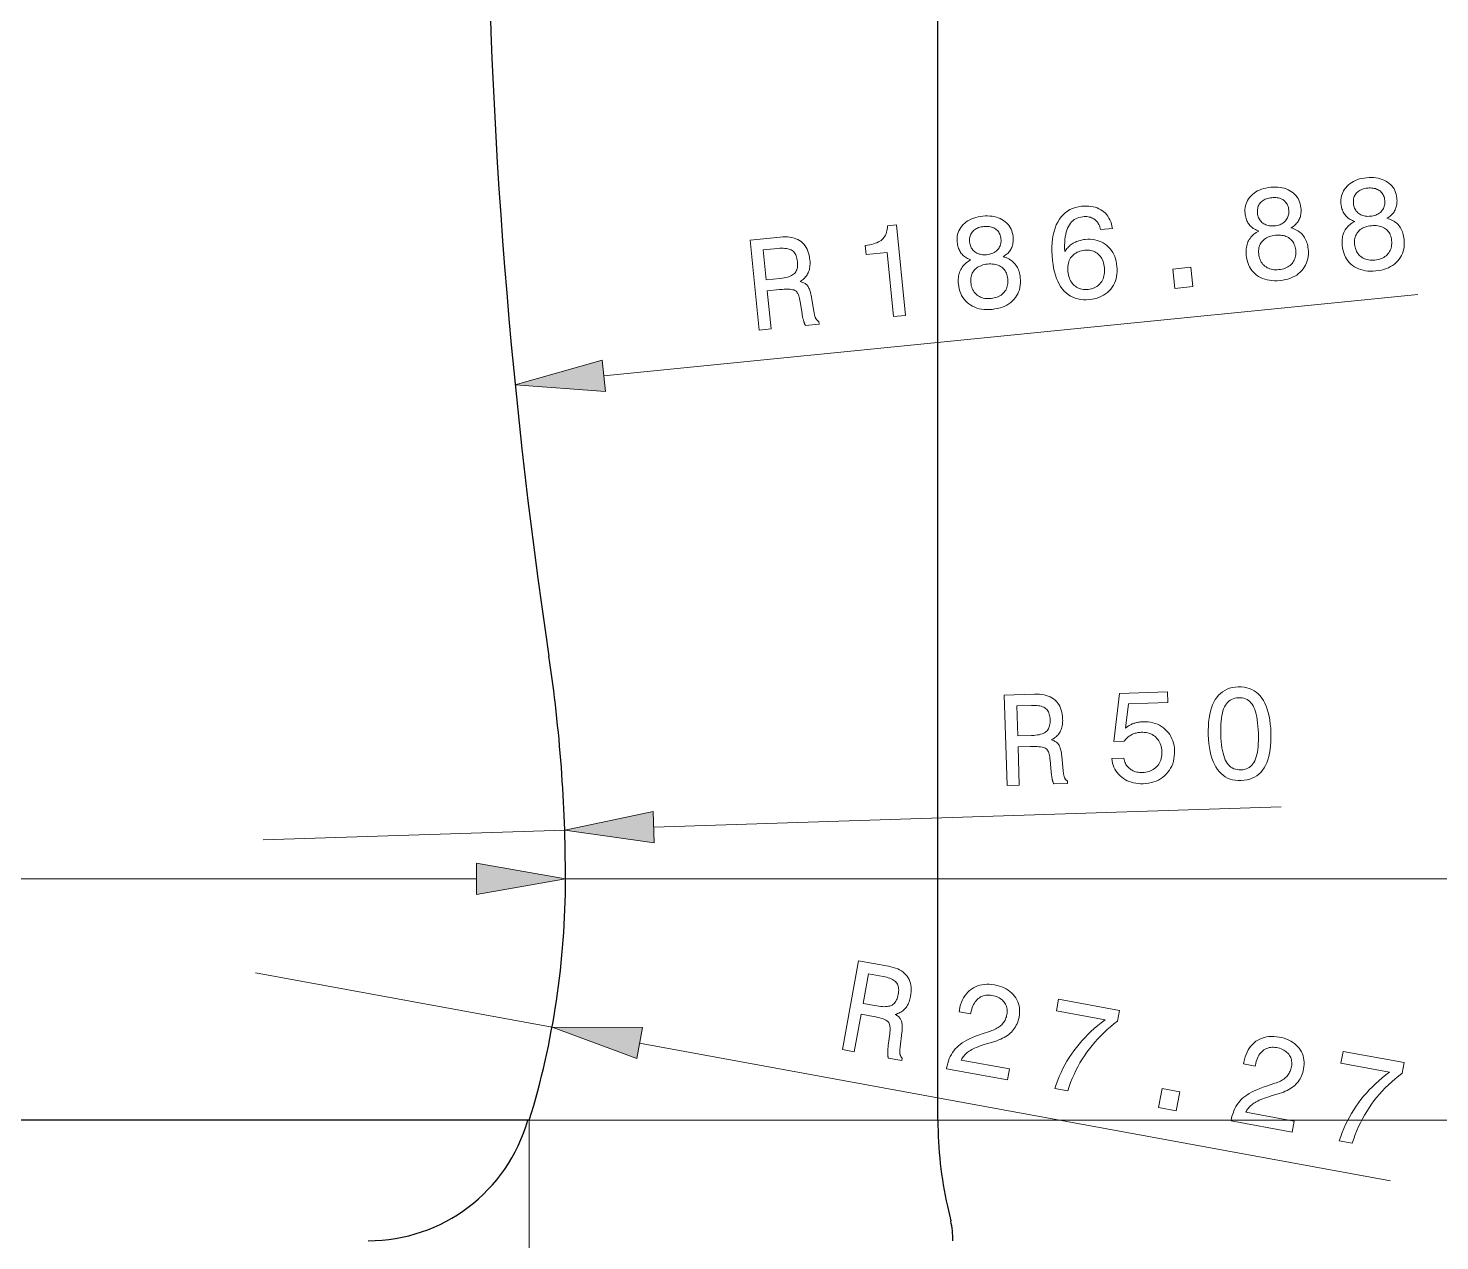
# Model space of a CAD drawing. Extents: x 0 to 297, y 0 to 547.
# Drawn here: x 149.78 to 196.59, y 145.66 to 185.86 of the extents above; entities that cross this region are included whole.
import ezdxf

# ---------------------------------------------------------------- set-up
doc = ezdxf.new("R2010")
doc.units = 0

msp = doc.modelspace()

# ---------------------------------------------------------------- linework, layer by layer
at = {"color": 7, "lineweight": 30}
for p, q in [((179.95, 149.658), (179.95, 242.858)), ((166.4, 149.658), (124.8, 149.658)), ((166.35, 149.658), (124.85, 149.658))]:
    msp.add_line(p, q, dxfattribs=at)
at = {"color": 7, "lineweight": 13}
for p, q in [((168.87, 174.334), (195.871, 177.038)), ((170.527, 159.373), (191.339, 160.047)), ((126.555, 157.658), (164.646, 157.658)), ((167.6, 157.658), (203.598, 157.658)), ((167.6, 157.658), (203.661, 157.658)), ((170.06, 152.212), (194.957, 147.65)), ((166.35, 149.658), (212.952, 149.658)), ((166.35, 149.658), (212.828, 149.658)), ((166.35, 149.658), (203.598, 149.658)), ((166.4, 149.658), (166.4, 117.295))]:
    msp.add_line(p, q, dxfattribs=at)
at = {"color": 7, "lineweight": 13, "ltscale": 0.25}
for p, q in [((157.579, 158.953), (167.574, 159.277)), ((157.318, 154.546), (167.154, 152.744))]:
    msp.add_line(p, q, dxfattribs=at)
at = {"color": 7, "lineweight": 30, "ltscale": 0.0125}
msp.add_line((180.267, 146.804), (180.377, 146.317), dxfattribs=at)
at = {"color": 7, "lineweight": 13}
for points in [[(193.777, 179.456), (193.736, 179.471), (193.698, 179.487), (193.661, 179.505), (193.626, 179.524), (193.593, 179.545), (193.562, 179.568), (193.533, 179.591), (193.506, 179.617), (193.48, 179.644), (193.456, 179.672), (193.434, 179.702), (193.414, 179.733), (193.396, 179.766), (193.38, 179.801), (193.365, 179.837), (193.352, 179.876), (193.341, 179.915), (193.332, 179.956), (193.325, 179.999), (193.319, 180.044), (193.315, 180.111), (193.317, 180.176), (193.323, 180.24), (193.335, 180.301), (193.353, 180.36), (193.375, 180.417), (193.404, 180.472), (193.437, 180.525), (193.476, 180.576), (193.521, 180.625), (193.57, 180.671), (193.622, 180.713), (193.678, 180.751), (193.738, 180.785), (193.801, 180.816), (193.867, 180.842), (193.938, 180.864), (194.011, 180.882), (194.089, 180.896), (194.17, 180.906), (194.251, 180.912), (194.33, 180.914), (194.406, 180.911), (194.48, 180.903), (194.55, 180.891), (194.618, 180.874), (194.683, 180.852), (194.745, 180.826), (194.805, 180.795), (194.861, 180.76), (194.914, 180.72), (194.962, 180.678), (195.005, 180.633), (195.044, 180.584), (195.077, 180.533), (195.106, 180.478), (195.129, 180.421), (195.148, 180.36), (195.162, 180.296), (195.172, 180.229), (195.175, 180.184), (195.177, 180.14), (195.176, 180.098), (195.173, 180.057), (195.169, 180.017), (195.162, 179.978), (195.153, 179.94), (195.142, 179.904), (195.129, 179.869), (195.114, 179.836), (195.096, 179.803), (195.077, 179.772), (195.055, 179.742), (195.031, 179.713), (195.005, 179.685), (194.977, 179.658), (194.947, 179.633), (194.914, 179.608), (194.879, 179.585), (194.842, 179.563), (194.892, 179.548), (194.94, 179.531), (194.985, 179.512), (195.028, 179.491), (195.069, 179.467), (195.108, 179.442), (195.145, 179.414), (195.179, 179.384), (195.211, 179.351), (195.241, 179.317), (195.269, 179.28), (195.294, 179.241), (195.317, 179.201), (195.337, 179.158), (195.356, 179.114), (195.372, 179.067), (195.385, 179.019), (195.397, 178.968), (195.406, 178.916), (195.413, 178.861), (195.418, 178.777), (195.418, 178.695), (195.412, 178.616), (195.4, 178.541), (195.382, 178.468), (195.358, 178.398), (195.328, 178.331), (195.292, 178.267), (195.251, 178.206), (195.203, 178.148), (195.151, 178.093), (195.094, 178.043), (195.032, 177.999), (194.966, 177.958), (194.896, 177.923), (194.821, 177.892), (194.742, 177.866), (194.659, 177.845), (194.571, 177.828), (194.479, 177.816), (194.386, 177.81), (194.297, 177.809), (194.211, 177.813), (194.128, 177.823), (194.049, 177.838), (193.974, 177.859), (193.901, 177.885), (193.832, 177.917), (193.767, 177.955), (193.704, 177.997), (193.647, 178.045), (193.594, 178.097), (193.546, 178.153), (193.504, 178.212), (193.467, 178.276), (193.435, 178.344), (193.408, 178.416), (193.386, 178.492), (193.37, 178.572), (193.359, 178.656), (193.355, 178.71), (193.353, 178.763), (193.354, 178.815), (193.358, 178.865), (193.364, 178.914), (193.374, 178.961), (193.385, 179.007), (193.4, 179.052), (193.417, 179.095), (193.437, 179.136), (193.459, 179.176), (193.484, 179.214), (193.512, 179.25), (193.542, 179.285), (193.575, 179.318), (193.61, 179.349), (193.648, 179.378), (193.688, 179.406), (193.731, 179.432)], [(190.594, 179.137), (190.554, 179.152), (190.516, 179.169), (190.479, 179.186), (190.444, 179.206), (190.411, 179.227), (190.38, 179.249), (190.351, 179.273), (190.323, 179.298), (190.298, 179.325), (190.274, 179.353), (190.252, 179.383), (190.232, 179.415), (190.214, 179.448), (190.197, 179.482), (190.183, 179.519), (190.17, 179.557), (190.159, 179.597), (190.15, 179.638), (190.143, 179.681), (190.137, 179.725), (190.133, 179.792), (190.134, 179.858), (190.141, 179.921), (190.153, 179.982), (190.17, 180.042), (190.193, 180.099), (190.221, 180.154), (190.255, 180.207), (190.294, 180.258), (190.339, 180.307), (190.387, 180.353), (190.44, 180.395), (190.496, 180.433), (190.555, 180.467), (190.618, 180.497), (190.685, 180.523), (190.755, 180.545), (190.829, 180.563), (190.906, 180.578), (190.987, 180.588), (191.069, 180.594), (191.148, 180.595), (191.224, 180.592), (191.297, 180.584), (191.368, 180.572), (191.436, 180.555), (191.501, 180.533), (191.563, 180.507), (191.622, 180.476), (191.679, 180.441), (191.732, 180.402), (191.78, 180.359), (191.823, 180.314), (191.861, 180.266), (191.895, 180.214), (191.923, 180.16), (191.947, 180.102), (191.966, 180.041), (191.98, 179.977), (191.99, 179.911), (191.993, 179.866), (191.995, 179.822), (191.994, 179.779), (191.991, 179.738), (191.986, 179.698), (191.98, 179.659), (191.971, 179.622), (191.96, 179.586), (191.947, 179.551), (191.931, 179.517), (191.914, 179.485), (191.895, 179.453), (191.873, 179.423), (191.849, 179.394), (191.823, 179.366), (191.795, 179.34), (191.764, 179.314), (191.732, 179.29), (191.697, 179.266), (191.66, 179.244), (191.71, 179.229), (191.757, 179.213), (191.803, 179.193), (191.846, 179.172), (191.887, 179.149), (191.926, 179.123), (191.962, 179.095), (191.997, 179.065), (192.029, 179.033), (192.059, 178.998), (192.086, 178.961), (192.112, 178.923), (192.135, 178.882), (192.155, 178.839), (192.173, 178.795), (192.19, 178.748), (192.203, 178.7), (192.215, 178.649), (192.224, 178.597), (192.23, 178.543), (192.236, 178.458), (192.236, 178.377), (192.23, 178.298), (192.217, 178.222), (192.199, 178.149), (192.176, 178.079), (192.146, 178.012), (192.11, 177.948), (192.069, 177.887), (192.021, 177.829), (191.968, 177.775), (191.911, 177.725), (191.85, 177.68), (191.784, 177.64), (191.714, 177.604), (191.639, 177.574), (191.56, 177.548), (191.477, 177.526), (191.389, 177.51), (191.297, 177.498), (191.204, 177.491), (191.115, 177.49), (191.029, 177.494), (190.946, 177.504), (190.867, 177.519), (190.791, 177.54), (190.719, 177.567), (190.65, 177.599), (190.584, 177.636), (190.522, 177.679), (190.464, 177.726), (190.412, 177.778), (190.364, 177.834), (190.322, 177.894), (190.285, 177.957), (190.253, 178.025), (190.226, 178.097), (190.204, 178.173), (190.188, 178.253), (190.177, 178.337), (190.172, 178.392), (190.171, 178.445), (190.172, 178.497), (190.176, 178.547), (190.182, 178.596), (190.191, 178.643), (190.203, 178.689), (190.218, 178.733), (190.235, 178.776), (190.255, 178.817), (190.277, 178.857), (190.302, 178.895), (190.33, 178.932), (190.36, 178.966), (190.392, 178.999), (190.428, 179.03), (190.465, 179.06), (190.506, 179.087), (190.549, 179.113)], [(190.55, 179.733), (190.555, 179.691), (190.564, 179.651), (190.574, 179.613), (190.588, 179.577), (190.604, 179.543), (190.623, 179.511), (190.645, 179.481), (190.669, 179.453), (190.696, 179.427), (190.726, 179.403), (190.757, 179.381), (190.791, 179.362), (190.826, 179.346), (190.862, 179.332), (190.9, 179.322), (190.94, 179.314), (190.981, 179.309), (191.024, 179.306), (191.069, 179.307), (191.115, 179.31), (191.162, 179.316), (191.206, 179.325), (191.248, 179.335), (191.288, 179.349), (191.325, 179.364), (191.361, 179.382), (191.394, 179.403), (191.425, 179.425), (191.454, 179.451), (191.481, 179.478), (191.505, 179.508), (191.526, 179.539), (191.544, 179.571), (191.56, 179.605), (191.572, 179.64), (191.581, 179.676), (191.587, 179.714), (191.591, 179.754), (191.591, 179.794), (191.588, 179.836), (191.582, 179.878), (191.574, 179.918), (191.564, 179.955), (191.55, 179.991), (191.534, 180.024), (191.516, 180.055), (191.495, 180.085), (191.471, 180.112), (191.445, 180.136), (191.416, 180.159), (191.385, 180.18), (191.352, 180.198), (191.317, 180.213), (191.28, 180.225), (191.242, 180.235), (191.202, 180.242), (191.159, 180.246), (191.115, 180.248), (191.069, 180.247), (191.022, 180.244), (190.975, 180.238), (190.93, 180.23), (190.887, 180.219), (190.847, 180.206), (190.809, 180.192), (190.774, 180.174), (190.74, 180.155), (190.709, 180.133), (190.681, 180.109), (190.654, 180.083), (190.631, 180.055), (190.61, 180.025), (190.592, 179.994), (190.577, 179.961), (190.565, 179.927), (190.556, 179.891), (190.55, 179.854), (190.547, 179.815), (190.547, 179.775)], [(193.732, 180.051), (193.737, 180.009), (193.746, 179.969), (193.757, 179.932), (193.77, 179.896), (193.787, 179.862), (193.806, 179.83), (193.827, 179.8), (193.851, 179.772), (193.878, 179.745), (193.908, 179.721), (193.94, 179.7), (193.973, 179.681), (194.008, 179.664), (194.044, 179.651), (194.083, 179.64), (194.122, 179.632), (194.164, 179.627), (194.207, 179.625), (194.251, 179.626), (194.297, 179.629), (194.344, 179.635), (194.388, 179.643), (194.43, 179.654), (194.47, 179.667), (194.507, 179.683), (194.543, 179.701), (194.576, 179.721), (194.607, 179.744), (194.636, 179.769), (194.663, 179.797), (194.687, 179.826), (194.709, 179.857), (194.727, 179.89), (194.742, 179.923), (194.754, 179.959), (194.763, 179.995), (194.77, 180.033), (194.773, 180.072), (194.773, 180.113), (194.77, 180.155), (194.765, 180.197), (194.757, 180.236), (194.746, 180.274), (194.732, 180.309), (194.716, 180.343), (194.698, 180.374), (194.677, 180.403), (194.653, 180.43), (194.627, 180.455), (194.598, 180.478), (194.567, 180.498), (194.534, 180.516), (194.499, 180.531), (194.463, 180.544), (194.424, 180.553), (194.384, 180.561), (194.342, 180.565), (194.298, 180.567), (194.252, 180.566), (194.204, 180.562), (194.157, 180.556), (194.112, 180.548), (194.07, 180.538), (194.029, 180.525), (193.992, 180.51), (193.956, 180.493), (193.923, 180.474), (193.892, 180.452), (193.863, 180.428), (193.837, 180.402), (193.813, 180.374), (193.792, 180.344), (193.774, 180.313), (193.759, 180.28), (193.747, 180.246), (193.738, 180.21), (193.732, 180.173), (193.729, 180.134), (193.729, 180.093)], [(185.738, 179.227), (185.343, 179.188), (185.333, 179.233), (185.321, 179.275), (185.306, 179.315), (185.289, 179.353), (185.271, 179.388), (185.25, 179.421), (185.227, 179.451), (185.202, 179.479), (185.175, 179.504), (185.146, 179.527), (185.115, 179.548), (185.082, 179.566), (185.048, 179.581), (185.011, 179.593), (184.973, 179.603), (184.933, 179.61), (184.891, 179.615), (184.847, 179.616), (184.801, 179.616), (184.754, 179.612), (184.69, 179.603), (184.63, 179.589), (184.574, 179.57), (184.521, 179.545), (184.472, 179.516), (184.426, 179.482), (184.384, 179.442), (184.346, 179.398), (184.311, 179.348), (184.28, 179.293), (184.252, 179.234), (184.228, 179.168), (184.207, 179.098), (184.189, 179.023), (184.176, 178.942), (184.165, 178.856), (184.158, 178.764), (184.154, 178.668), (184.154, 178.566), (184.158, 178.459), (184.18, 178.493), (184.204, 178.526), (184.229, 178.557), (184.256, 178.587), (184.283, 178.615), (184.312, 178.642), (184.342, 178.667), (184.374, 178.692), (184.406, 178.714), (184.44, 178.735), (184.476, 178.755), (184.512, 178.773), (184.549, 178.789), (184.587, 178.804), (184.626, 178.817), (184.667, 178.829), (184.708, 178.839), (184.75, 178.848), (184.794, 178.854), (184.838, 178.86), (184.921, 178.865), (185.002, 178.865), (185.08, 178.859), (185.156, 178.848), (185.229, 178.83), (185.299, 178.807), (185.366, 178.778), (185.431, 178.744), (185.494, 178.703), (185.553, 178.657), (185.609, 178.606), (185.66, 178.551), (185.706, 178.492), (185.747, 178.429), (185.783, 178.362), (185.814, 178.291), (185.84, 178.216), (185.862, 178.137), (185.878, 178.054), (185.889, 177.967), (185.895, 177.88), (185.895, 177.795), (185.889, 177.713), (185.877, 177.634), (185.86, 177.557), (185.836, 177.483), (185.806, 177.412), (185.771, 177.344), (185.729, 177.279), (185.682, 177.216), (185.629, 177.158), (185.573, 177.104), (185.512, 177.056), (185.448, 177.013), (185.379, 176.976), (185.307, 176.943), (185.23, 176.916), (185.149, 176.894), (185.065, 176.877), (184.976, 176.865), (184.873, 176.858), (184.775, 176.86), (184.68, 176.868), (184.59, 176.885), (184.504, 176.909), (184.422, 176.942), (184.344, 176.981), (184.271, 177.029), (184.202, 177.084), (184.136, 177.147), (184.076, 177.218), (184.02, 177.295), (183.969, 177.38), (183.924, 177.471), (183.883, 177.57), (183.847, 177.675), (183.816, 177.787), (183.79, 177.907), (183.769, 178.033), (183.753, 178.166), (183.74, 178.323), (183.734, 178.474), (183.734, 178.617), (183.742, 178.754), (183.756, 178.885), (183.776, 179.008), (183.804, 179.125), (183.837, 179.236), (183.878, 179.34), (183.925, 179.437), (183.979, 179.527), (184.038, 179.608), (184.102, 179.681), (184.173, 179.746), (184.249, 179.802), (184.33, 179.85), (184.417, 179.89), (184.51, 179.922), (184.609, 179.945), (184.713, 179.96), (184.797, 179.966), (184.877, 179.967), (184.954, 179.964), (185.028, 179.956), (185.099, 179.944), (185.167, 179.927), (185.232, 179.905), (185.293, 179.878), (185.352, 179.847), (185.407, 179.811), (185.459, 179.771), (185.506, 179.726), (185.549, 179.678), (185.589, 179.626), (185.624, 179.569), (185.655, 179.509), (185.682, 179.445), (185.704, 179.376), (185.723, 179.304)], [(178.484, 176.302), (178.271, 178.425), (177.575, 178.355), (177.544, 178.659), (177.619, 178.669), (177.689, 178.681), (177.755, 178.696), (177.817, 178.712), (177.875, 178.731), (177.928, 178.752), (177.978, 178.775), (178.023, 178.801), (178.064, 178.828), (178.1, 178.858), (178.133, 178.89), (178.163, 178.925), (178.189, 178.964), (178.213, 179.005), (178.232, 179.049), (178.249, 179.097), (178.262, 179.147), (178.272, 179.2), (178.278, 179.256), (178.281, 179.316), (178.573, 179.345), (178.874, 176.341)], [(181.048, 178.182), (181.007, 178.196), (180.969, 178.213), (180.932, 178.231), (180.897, 178.25), (180.864, 178.271), (180.833, 178.293), (180.804, 178.317), (180.777, 178.342), (180.751, 178.369), (180.727, 178.397), (180.705, 178.427), (180.685, 178.459), (180.667, 178.492), (180.651, 178.527), (180.636, 178.563), (180.623, 178.601), (180.612, 178.641), (180.603, 178.682), (180.596, 178.725), (180.59, 178.769), (180.586, 178.837), (180.588, 178.902), (180.594, 178.965), (180.606, 179.026), (180.624, 179.086), (180.646, 179.143), (180.675, 179.198), (180.708, 179.251), (180.747, 179.302), (180.792, 179.351), (180.841, 179.397), (180.893, 179.439), (180.949, 179.477), (181.009, 179.511), (181.072, 179.541), (181.138, 179.567), (181.209, 179.589), (181.282, 179.607), (181.36, 179.622), (181.441, 179.632), (181.522, 179.638), (181.601, 179.639), (181.677, 179.636), (181.751, 179.628), (181.821, 179.616), (181.889, 179.599), (181.954, 179.577), (182.016, 179.551), (182.076, 179.52), (182.132, 179.485), (182.185, 179.446), (182.233, 179.404), (182.276, 179.358), (182.314, 179.31), (182.348, 179.258), (182.377, 179.204), (182.4, 179.146), (182.419, 179.085), (182.433, 179.022), (182.443, 178.955), (182.446, 178.91), (182.448, 178.866), (182.447, 178.823), (182.444, 178.782), (182.44, 178.742), (182.433, 178.703), (182.424, 178.666), (182.413, 178.63), (182.4, 178.595), (182.385, 178.561), (182.367, 178.529), (182.348, 178.497), (182.326, 178.467), (182.302, 178.438), (182.276, 178.41), (182.248, 178.384), (182.218, 178.358), (182.185, 178.334), (182.15, 178.31), (182.113, 178.288), (182.163, 178.274), (182.211, 178.257), (182.256, 178.238), (182.299, 178.216), (182.34, 178.193), (182.379, 178.167), (182.416, 178.139), (182.45, 178.109), (182.482, 178.077), (182.512, 178.042), (182.539, 178.005), (182.565, 177.967), (182.588, 177.926), (182.608, 177.884), (182.627, 177.839), (182.643, 177.793), (182.656, 177.744), (182.668, 177.694), (182.677, 177.641), (182.684, 177.587), (182.689, 177.502), (182.689, 177.421), (182.683, 177.342), (182.671, 177.266), (182.653, 177.193), (182.629, 177.123), (182.599, 177.056), (182.563, 176.992), (182.522, 176.931), (182.474, 176.873), (182.422, 176.819), (182.365, 176.769), (182.303, 176.724), (182.237, 176.684), (182.167, 176.648), (182.092, 176.618), (182.013, 176.592), (181.93, 176.57), (181.842, 176.554), (181.75, 176.542), (181.657, 176.535), (181.568, 176.534), (181.482, 176.538), (181.399, 176.548), (181.32, 176.564), (181.245, 176.584), (181.172, 176.611), (181.103, 176.643), (181.038, 176.68), (180.975, 176.723), (180.917, 176.771), (180.865, 176.822), (180.817, 176.878), (180.775, 176.938), (180.738, 177.002), (180.706, 177.069), (180.679, 177.141), (180.657, 177.217), (180.641, 177.297), (180.63, 177.381), (180.626, 177.436), (180.624, 177.489), (180.625, 177.541), (180.629, 177.591), (180.635, 177.64), (180.645, 177.687), (180.656, 177.733), (180.671, 177.777), (180.688, 177.82), (180.708, 177.861), (180.73, 177.901), (180.755, 177.939), (180.783, 177.976), (180.813, 178.01), (180.846, 178.043), (180.881, 178.074), (180.919, 178.104), (180.959, 178.131), (181.002, 178.157)], [(181.003, 178.777), (181.008, 178.735), (181.017, 178.695), (181.028, 178.657), (181.041, 178.621), (181.058, 178.587), (181.076, 178.555), (181.098, 178.525), (181.122, 178.497), (181.149, 178.471), (181.179, 178.447), (181.211, 178.425), (181.244, 178.406), (181.279, 178.39), (181.315, 178.376), (181.354, 178.366), (181.393, 178.358), (181.435, 178.353), (181.478, 178.351), (181.522, 178.351), (181.568, 178.354), (181.615, 178.36), (181.659, 178.369), (181.701, 178.38), (181.741, 178.393), (181.778, 178.408), (181.814, 178.426), (181.847, 178.447), (181.878, 178.47), (181.907, 178.495), (181.934, 178.522), (181.958, 178.552), (181.979, 178.583), (181.998, 178.615), (182.013, 178.649), (182.025, 178.684), (182.034, 178.721), (182.041, 178.759), (182.044, 178.798), (182.044, 178.839), (182.041, 178.881), (182.036, 178.922), (182.027, 178.962), (182.017, 179), (182.003, 179.035), (181.987, 179.068), (181.969, 179.1), (181.948, 179.129), (181.924, 179.156), (181.898, 179.181), (181.869, 179.203), (181.838, 179.224), (181.805, 179.242), (181.77, 179.257), (181.734, 179.269), (181.695, 179.279), (181.655, 179.286), (181.613, 179.291), (181.569, 179.292), (181.523, 179.291), (181.475, 179.288), (181.428, 179.282), (181.383, 179.274), (181.341, 179.263), (181.3, 179.251), (181.262, 179.236), (181.227, 179.218), (181.194, 179.199), (181.163, 179.177), (181.134, 179.153), (181.108, 179.127), (181.084, 179.099), (181.063, 179.069), (181.045, 179.038), (181.03, 179.006), (181.018, 178.971), (181.009, 178.935), (181.003, 178.898), (181, 178.859), (181, 178.819)], [(193.771, 178.705), (193.778, 178.652), (193.788, 178.602), (193.801, 178.554), (193.818, 178.508), (193.837, 178.465), (193.859, 178.425), (193.885, 178.388), (193.913, 178.353), (193.945, 178.321), (193.979, 178.291), (194.016, 178.264), (194.055, 178.241), (194.097, 178.221), (194.14, 178.205), (194.185, 178.192), (194.233, 178.182), (194.282, 178.176), (194.334, 178.173), (194.387, 178.173), (194.443, 178.177), (194.499, 178.184), (194.551, 178.195), (194.602, 178.208), (194.649, 178.224), (194.694, 178.242), (194.736, 178.264), (194.775, 178.289), (194.812, 178.317), (194.846, 178.347), (194.877, 178.381), (194.905, 178.417), (194.929, 178.455), (194.95, 178.494), (194.968, 178.536), (194.982, 178.58), (194.992, 178.626), (194.999, 178.673), (195.002, 178.723), (195.002, 178.775), (194.998, 178.828), (194.992, 178.878), (194.982, 178.925), (194.969, 178.97), (194.954, 179.012), (194.935, 179.052), (194.913, 179.089), (194.888, 179.124), (194.86, 179.156), (194.829, 179.186), (194.795, 179.214), (194.758, 179.238), (194.719, 179.26), (194.678, 179.278), (194.634, 179.293), (194.589, 179.305), (194.541, 179.314), (194.491, 179.319), (194.439, 179.321), (194.385, 179.321), (194.329, 179.316), (194.273, 179.309), (194.22, 179.3), (194.17, 179.287), (194.122, 179.272), (194.078, 179.254), (194.036, 179.233), (193.996, 179.21), (193.96, 179.184), (193.926, 179.155), (193.895, 179.124), (193.867, 179.09), (193.842, 179.054), (193.821, 179.017), (193.803, 178.978), (193.789, 178.937), (193.779, 178.894), (193.772, 178.85), (193.768, 178.803), (193.768, 178.755)], [(174.021, 175.855), (173.722, 178.836), (174.719, 178.936), (174.805, 178.942), (174.888, 178.944), (174.966, 178.941), (175.041, 178.933), (175.112, 178.92), (175.18, 178.903), (175.243, 178.881), (175.303, 178.854), (175.36, 178.822), (175.412, 178.786), (175.46, 178.745), (175.504, 178.699), (175.544, 178.649), (175.58, 178.595), (175.612, 178.536), (175.639, 178.473), (175.662, 178.406), (175.681, 178.334), (175.696, 178.257), (175.706, 178.176), (175.71, 178.128), (175.712, 178.081), (175.711, 178.035), (175.708, 177.991), (175.704, 177.947), (175.697, 177.905), (175.688, 177.865), (175.677, 177.826), (175.663, 177.788), (175.648, 177.751), (175.63, 177.716), (175.611, 177.682), (175.589, 177.649), (175.565, 177.618), (175.539, 177.589), (175.512, 177.56), (175.482, 177.534), (175.45, 177.508), (175.415, 177.484), (175.379, 177.461), (175.412, 177.454), (175.443, 177.445), (175.473, 177.435), (175.5, 177.423), (175.526, 177.41), (175.551, 177.396), (175.573, 177.38), (175.594, 177.363), (175.613, 177.344), (175.63, 177.324), (175.646, 177.302), (175.662, 177.276), (175.676, 177.247), (175.69, 177.215), (175.704, 177.178), (175.716, 177.139), (175.728, 177.096), (175.739, 177.05), (175.75, 177), (175.759, 176.946), (175.839, 176.465), (175.845, 176.435), (175.85, 176.406), (175.856, 176.379), (175.862, 176.354), (175.868, 176.33), (175.874, 176.308), (175.881, 176.288), (175.888, 176.27), (175.895, 176.253), (175.902, 176.238), (175.91, 176.225), (175.918, 176.212), (175.927, 176.2), (175.936, 176.188), (175.946, 176.178), (175.957, 176.168), (175.968, 176.159), (175.98, 176.15), (175.993, 176.143), (176.006, 176.136), (176.014, 176.055), (175.563, 176.009), (175.556, 176.019), (175.549, 176.029), (175.543, 176.041), (175.536, 176.054), (175.53, 176.067), (175.524, 176.081), (175.518, 176.097), (175.512, 176.113), (175.506, 176.131), (175.5, 176.149), (175.494, 176.169), (175.489, 176.19), (175.483, 176.212), (175.477, 176.236), (175.472, 176.261), (175.466, 176.287), (175.461, 176.315), (175.455, 176.344), (175.45, 176.375), (175.445, 176.406), (175.385, 176.79), (175.375, 176.846), (175.364, 176.898), (175.352, 176.945), (175.338, 176.988), (175.323, 177.027), (175.306, 177.062), (175.288, 177.092), (175.269, 177.118), (175.249, 177.14), (175.227, 177.158), (175.202, 177.172), (175.171, 177.184), (175.133, 177.194), (175.09, 177.201), (175.04, 177.206), (174.985, 177.209), (174.923, 177.209), (174.856, 177.206), (174.782, 177.202), (174.703, 177.195), (174.293, 177.154), (174.42, 175.895)], [(190.589, 178.387), (190.596, 178.334), (190.606, 178.283), (190.619, 178.235), (190.635, 178.19), (190.655, 178.147), (190.677, 178.107), (190.702, 178.069), (190.731, 178.034), (190.762, 178.002), (190.797, 177.972), (190.834, 177.946), (190.873, 177.922), (190.914, 177.902), (190.958, 177.886), (191.003, 177.873), (191.05, 177.863), (191.1, 177.857), (191.151, 177.854), (191.205, 177.855), (191.261, 177.859), (191.316, 177.866), (191.369, 177.876), (191.419, 177.889), (191.467, 177.905), (191.512, 177.924), (191.554, 177.946), (191.593, 177.97), (191.63, 177.998), (191.664, 178.029), (191.695, 178.062), (191.723, 178.098), (191.747, 178.136), (191.768, 178.176), (191.786, 178.218), (191.799, 178.261), (191.81, 178.307), (191.817, 178.355), (191.82, 178.405), (191.82, 178.456), (191.816, 178.51), (191.81, 178.559), (191.8, 178.606), (191.787, 178.651), (191.771, 178.693), (191.753, 178.733), (191.731, 178.77), (191.706, 178.805), (191.678, 178.838), (191.646, 178.867), (191.612, 178.895), (191.576, 178.92), (191.537, 178.941), (191.495, 178.96), (191.452, 178.975), (191.407, 178.986), (191.359, 178.995), (191.309, 179.001), (191.257, 179.003), (191.203, 179.002), (191.147, 178.998), (191.091, 178.991), (191.038, 178.981), (190.988, 178.968), (190.94, 178.953), (190.895, 178.935), (190.853, 178.915), (190.814, 178.891), (190.777, 178.865), (190.744, 178.836), (190.712, 178.805), (190.684, 178.771), (190.66, 178.736), (190.639, 178.698), (190.621, 178.659), (190.607, 178.618), (190.597, 178.576), (190.589, 178.531), (190.586, 178.485), (190.586, 178.437)], [(174.644, 178.56), (174.158, 178.511), (174.257, 177.519), (174.716, 177.565), (174.784, 177.573), (174.848, 177.582), (174.906, 177.594), (174.961, 177.608), (175.011, 177.623), (175.056, 177.641), (175.097, 177.66), (175.134, 177.681), (175.166, 177.704), (175.194, 177.729), (175.217, 177.756), (175.238, 177.786), (175.256, 177.819), (175.27, 177.855), (175.282, 177.893), (175.29, 177.934), (175.296, 177.978), (175.298, 178.025), (175.297, 178.074), (175.294, 178.127), (175.287, 178.178), (175.278, 178.226), (175.267, 178.27), (175.253, 178.312), (175.237, 178.35), (175.218, 178.385), (175.197, 178.416), (175.174, 178.445), (175.148, 178.47), (175.119, 178.492), (175.088, 178.51), (175.053, 178.527), (175.014, 178.54), (174.972, 178.551), (174.927, 178.559), (174.877, 178.564), (174.824, 178.567), (174.768, 178.567), (174.708, 178.565)], [(185.474, 177.921), (185.467, 177.978), (185.457, 178.033), (185.443, 178.084), (185.427, 178.133), (185.408, 178.179), (185.385, 178.223), (185.36, 178.264), (185.332, 178.302), (185.3, 178.338), (185.266, 178.371), (185.23, 178.401), (185.191, 178.427), (185.151, 178.449), (185.11, 178.468), (185.066, 178.483), (185.021, 178.494), (184.975, 178.502), (184.927, 178.506), (184.877, 178.506), (184.825, 178.503), (184.768, 178.495), (184.713, 178.484), (184.662, 178.471), (184.613, 178.454), (184.567, 178.433), (184.524, 178.41), (184.484, 178.383), (184.447, 178.354), (184.413, 178.321), (184.382, 178.284), (184.354, 178.246), (184.329, 178.204), (184.308, 178.161), (184.291, 178.116), (184.277, 178.068), (184.267, 178.018), (184.26, 177.966), (184.257, 177.911), (184.258, 177.855), (184.262, 177.796), (184.27, 177.737), (184.28, 177.681), (184.294, 177.628), (184.311, 177.578), (184.33, 177.531), (184.353, 177.486), (184.379, 177.444), (184.408, 177.406), (184.44, 177.369), (184.475, 177.336), (184.512, 177.306), (184.551, 177.28), (184.593, 177.257), (184.636, 177.238), (184.682, 177.223), (184.729, 177.212), (184.778, 177.204), (184.83, 177.201), (184.883, 177.201), (184.938, 177.204), (184.991, 177.212), (185.041, 177.222), (185.088, 177.236), (185.134, 177.253), (185.177, 177.274), (185.217, 177.298), (185.255, 177.326), (185.291, 177.357), (185.324, 177.392), (185.355, 177.429), (185.383, 177.47), (185.407, 177.513), (185.428, 177.557), (185.446, 177.603), (185.459, 177.652), (185.469, 177.702), (185.476, 177.754), (185.479, 177.808), (185.478, 177.864)], [(181.042, 177.431), (181.049, 177.378), (181.059, 177.327), (181.072, 177.279), (181.089, 177.234), (181.108, 177.191), (181.13, 177.151), (181.156, 177.113), (181.184, 177.078), (181.215, 177.046), (181.25, 177.016), (181.287, 176.99), (181.326, 176.966), (181.368, 176.947), (181.411, 176.93), (181.456, 176.917), (181.504, 176.907), (181.553, 176.901), (181.605, 176.898), (181.658, 176.899), (181.714, 176.903), (181.769, 176.91), (181.822, 176.92), (181.873, 176.933), (181.92, 176.949), (181.965, 176.968), (182.007, 176.99), (182.046, 177.014), (182.083, 177.042), (182.117, 177.073), (182.148, 177.106), (182.176, 177.142), (182.2, 177.18), (182.221, 177.22), (182.239, 177.262), (182.253, 177.306), (182.263, 177.351), (182.27, 177.399), (182.273, 177.449), (182.273, 177.5), (182.269, 177.554), (182.263, 177.603), (182.253, 177.65), (182.24, 177.695), (182.225, 177.737), (182.206, 177.777), (182.184, 177.814), (182.159, 177.849), (182.131, 177.882), (182.1, 177.912), (182.066, 177.939), (182.029, 177.964), (181.99, 177.985), (181.949, 178.004), (181.905, 178.019), (181.86, 178.031), (181.812, 178.039), (181.762, 178.045), (181.71, 178.047), (181.656, 178.046), (181.6, 178.042), (181.544, 178.035), (181.491, 178.025), (181.441, 178.013), (181.393, 177.997), (181.349, 177.979), (181.307, 177.959), (181.267, 177.935), (181.231, 177.909), (181.197, 177.881), (181.166, 177.849), (181.138, 177.815), (181.113, 177.78), (181.092, 177.742), (181.074, 177.703), (181.06, 177.662), (181.05, 177.62), (181.043, 177.575), (181.039, 177.529), (181.039, 177.481)], [(187.81, 177.236), (187.746, 177.875), (188.34, 177.935), (188.404, 177.295)], [(168.818, 174.853), (165.93, 174.04), (168.922, 173.816)], [(185.715, 161.648), (186.116, 161.661), (186.126, 161.616), (186.138, 161.572), (186.153, 161.531), (186.17, 161.492), (186.189, 161.455), (186.211, 161.42), (186.235, 161.387), (186.262, 161.357), (186.291, 161.328), (186.322, 161.302), (186.356, 161.278), (186.391, 161.257), (186.428, 161.238), (186.466, 161.222), (186.507, 161.209), (186.548, 161.198), (186.592, 161.191), (186.637, 161.186), (186.684, 161.183), (186.732, 161.183), (186.791, 161.187), (186.848, 161.194), (186.902, 161.205), (186.954, 161.22), (187.003, 161.238), (187.049, 161.26), (187.093, 161.285), (187.135, 161.314), (187.174, 161.346), (187.211, 161.382), (187.245, 161.421), (187.275, 161.462), (187.301, 161.506), (187.323, 161.551), (187.342, 161.599), (187.357, 161.649), (187.368, 161.701), (187.375, 161.756), (187.379, 161.812), (187.379, 161.871), (187.375, 161.931), (187.368, 161.988), (187.357, 162.042), (187.342, 162.094), (187.325, 162.144), (187.303, 162.191), (187.278, 162.235), (187.249, 162.276), (187.217, 162.315), (187.182, 162.352), (187.143, 162.385), (187.102, 162.414), (187.059, 162.44), (187.013, 162.462), (186.965, 162.481), (186.915, 162.495), (186.862, 162.506), (186.807, 162.514), (186.749, 162.517), (186.689, 162.517), (186.654, 162.515), (186.62, 162.512), (186.587, 162.508), (186.554, 162.502), (186.522, 162.494), (186.491, 162.486), (186.46, 162.476), (186.43, 162.464), (186.401, 162.451), (186.372, 162.437), (186.344, 162.422), (186.317, 162.405), (186.29, 162.387), (186.265, 162.367), (186.24, 162.346), (186.216, 162.324), (186.192, 162.301), (186.17, 162.276), (186.148, 162.25), (186.127, 162.223), (185.784, 162.211), (185.968, 163.808), (187.57, 163.86), (187.581, 163.506), (186.268, 163.463), (186.174, 162.652), (186.196, 162.672), (186.218, 162.69), (186.241, 162.707), (186.264, 162.724), (186.289, 162.74), (186.314, 162.754), (186.34, 162.768), (186.367, 162.781), (186.395, 162.794), (186.424, 162.805), (186.453, 162.815), (186.483, 162.825), (186.513, 162.833), (186.544, 162.84), (186.575, 162.847), (186.607, 162.852), (186.64, 162.857), (186.673, 162.861), (186.707, 162.863), (186.741, 162.865), (186.832, 162.865), (186.919, 162.86), (187.003, 162.849), (187.083, 162.832), (187.16, 162.81), (187.233, 162.782), (187.303, 162.749), (187.37, 162.71), (187.433, 162.665), (187.493, 162.615), (187.548, 162.56), (187.598, 162.502), (187.642, 162.44), (187.681, 162.374), (187.714, 162.305), (187.742, 162.232), (187.764, 162.156), (187.781, 162.076), (187.792, 161.993), (187.797, 161.905), (187.797, 161.813), (187.791, 161.723), (187.779, 161.638), (187.761, 161.555), (187.737, 161.476), (187.706, 161.4), (187.67, 161.328), (187.627, 161.259), (187.579, 161.193), (187.524, 161.131), (187.464, 161.073), (187.401, 161.021), (187.334, 160.975), (187.263, 160.935), (187.188, 160.9), (187.109, 160.871), (187.027, 160.848), (186.941, 160.831), (186.851, 160.819), (186.757, 160.813), (186.674, 160.813), (186.593, 160.817), (186.515, 160.827), (186.44, 160.841), (186.368, 160.86), (186.298, 160.884), (186.231, 160.913), (186.167, 160.947), (186.105, 160.986), (186.047, 161.029), (185.992, 161.077), (185.941, 161.128), (185.896, 161.182), (185.856, 161.239), (185.82, 161.299), (185.79, 161.363), (185.764, 161.429), (185.743, 161.499), (185.727, 161.572)], [(188.919, 162.433), (188.917, 162.582), (188.921, 162.723), (188.929, 162.858), (188.944, 162.985), (188.964, 163.105), (188.99, 163.218), (189.021, 163.324), (189.057, 163.423), (189.1, 163.515), (189.147, 163.6), (189.2, 163.677), (189.259, 163.746), (189.322, 163.808), (189.39, 163.862), (189.464, 163.908), (189.542, 163.947), (189.626, 163.977), (189.715, 164), (189.809, 164.015), (189.908, 164.022), (190.008, 164.021), (190.103, 164.013), (190.194, 163.996), (190.279, 163.971), (190.361, 163.938), (190.437, 163.897), (190.508, 163.848), (190.575, 163.791), (190.637, 163.726), (190.695, 163.653), (190.747, 163.572), (190.795, 163.484), (190.837, 163.387), (190.875, 163.284), (190.907, 163.172), (190.935, 163.053), (190.957, 162.926), (190.975, 162.792), (190.987, 162.65), (190.995, 162.501), (190.997, 162.351), (190.994, 162.209), (190.985, 162.074), (190.971, 161.947), (190.951, 161.827), (190.926, 161.714), (190.895, 161.608), (190.859, 161.51), (190.817, 161.419), (190.77, 161.335), (190.717, 161.259), (190.66, 161.19), (190.597, 161.13), (190.528, 161.076), (190.455, 161.031), (190.376, 160.993), (190.292, 160.963), (190.203, 160.94), (190.108, 160.925), (190.008, 160.918), (189.909, 160.919), (189.814, 160.928), (189.724, 160.945), (189.639, 160.969), (189.558, 161.002), (189.482, 161.043), (189.41, 161.092), (189.343, 161.149), (189.28, 161.214), (189.222, 161.287), (189.169, 161.368), (189.121, 161.456), (189.078, 161.552), (189.04, 161.656), (189.007, 161.766), (188.98, 161.885), (188.957, 162.011), (188.939, 162.144), (188.927, 162.285)], [(182.251, 160.753), (182.154, 163.748), (183.154, 163.78), (183.241, 163.781), (183.323, 163.777), (183.402, 163.768), (183.476, 163.755), (183.546, 163.738), (183.612, 163.716), (183.674, 163.69), (183.732, 163.659), (183.786, 163.624), (183.836, 163.584), (183.881, 163.54), (183.922, 163.491), (183.959, 163.439), (183.991, 163.382), (184.018, 163.322), (184.041, 163.257), (184.06, 163.188), (184.074, 163.115), (184.083, 163.037), (184.088, 162.956), (184.089, 162.907), (184.087, 162.86), (184.084, 162.815), (184.078, 162.77), (184.071, 162.728), (184.061, 162.686), (184.049, 162.646), (184.035, 162.608), (184.019, 162.571), (184.002, 162.536), (183.982, 162.501), (183.96, 162.469), (183.936, 162.438), (183.91, 162.409), (183.882, 162.381), (183.853, 162.355), (183.821, 162.33), (183.787, 162.306), (183.752, 162.285), (183.714, 162.265), (183.746, 162.255), (183.777, 162.244), (183.805, 162.232), (183.832, 162.218), (183.857, 162.204), (183.881, 162.188), (183.902, 162.17), (183.922, 162.152), (183.939, 162.132), (183.955, 162.111), (183.97, 162.088), (183.983, 162.061), (183.996, 162.031), (184.008, 161.997), (184.019, 161.96), (184.028, 161.92), (184.037, 161.877), (184.045, 161.829), (184.052, 161.779), (184.058, 161.725), (184.106, 161.24), (184.109, 161.209), (184.113, 161.18), (184.117, 161.153), (184.121, 161.127), (184.126, 161.103), (184.13, 161.081), (184.136, 161.06), (184.141, 161.042), (184.147, 161.024), (184.153, 161.009), (184.16, 160.995), (184.167, 160.981), (184.175, 160.969), (184.184, 160.957), (184.193, 160.945), (184.203, 160.935), (184.214, 160.925), (184.225, 160.916), (184.237, 160.908), (184.25, 160.9), (184.252, 160.818), (183.799, 160.804), (183.793, 160.814), (183.787, 160.824), (183.781, 160.836), (183.776, 160.849), (183.77, 160.863), (183.765, 160.878), (183.76, 160.894), (183.755, 160.911), (183.751, 160.929), (183.746, 160.947), (183.742, 160.967), (183.738, 160.989), (183.733, 161.011), (183.729, 161.035), (183.726, 161.061), (183.722, 161.087), (183.718, 161.115), (183.715, 161.145), (183.711, 161.176), (183.708, 161.208), (183.675, 161.595), (183.668, 161.651), (183.661, 161.703), (183.652, 161.751), (183.641, 161.795), (183.628, 161.835), (183.614, 161.871), (183.599, 161.902), (183.581, 161.93), (183.562, 161.953), (183.542, 161.972), (183.518, 161.988), (183.487, 162.002), (183.451, 162.014), (183.408, 162.025), (183.359, 162.033), (183.303, 162.039), (183.242, 162.043), (183.175, 162.045), (183.101, 162.046), (183.021, 162.044), (182.61, 162.031), (182.651, 160.766)], [(183.055, 163.41), (182.566, 163.394), (182.598, 162.397), (183.06, 162.412), (183.128, 162.416), (183.192, 162.421), (183.251, 162.429), (183.306, 162.439), (183.357, 162.451), (183.404, 162.465), (183.446, 162.482), (183.484, 162.5), (183.518, 162.521), (183.547, 162.544), (183.572, 162.57), (183.595, 162.598), (183.615, 162.63), (183.632, 162.664), (183.646, 162.702), (183.657, 162.742), (183.666, 162.786), (183.671, 162.832), (183.674, 162.882), (183.673, 162.934), (183.67, 162.986), (183.665, 163.034), (183.656, 163.079), (183.645, 163.122), (183.632, 163.161), (183.615, 163.197), (183.597, 163.23), (183.575, 163.26), (183.551, 163.286), (183.524, 163.31), (183.494, 163.331), (183.46, 163.349), (183.423, 163.365), (183.381, 163.379), (183.336, 163.39), (183.288, 163.399), (183.235, 163.405), (183.179, 163.409), (183.119, 163.411)], [(189.332, 162.447), (189.338, 162.326), (189.346, 162.212), (189.357, 162.105), (189.371, 162.005), (189.388, 161.911), (189.407, 161.825), (189.429, 161.744), (189.455, 161.671), (189.483, 161.604), (189.513, 161.544), (189.547, 161.491), (189.584, 161.443), (189.625, 161.401), (189.668, 161.365), (189.715, 161.335), (189.765, 161.311), (189.818, 161.292), (189.874, 161.28), (189.934, 161.273), (189.997, 161.272), (190.06, 161.277), (190.119, 161.288), (190.175, 161.304), (190.227, 161.325), (190.275, 161.352), (190.32, 161.385), (190.36, 161.424), (190.397, 161.467), (190.431, 161.517), (190.461, 161.572), (190.487, 161.633), (190.51, 161.701), (190.53, 161.776), (190.547, 161.857), (190.56, 161.945), (190.57, 162.04), (190.577, 162.142), (190.581, 162.25), (190.582, 162.365), (190.58, 162.487), (190.574, 162.609), (190.566, 162.724), (190.555, 162.832), (190.541, 162.934), (190.525, 163.028), (190.506, 163.115), (190.484, 163.196), (190.459, 163.269), (190.432, 163.335), (190.402, 163.395), (190.368, 163.448), (190.332, 163.495), (190.292, 163.536), (190.249, 163.572), (190.202, 163.602), (190.152, 163.626), (190.099, 163.644), (190.042, 163.656), (189.983, 163.663), (189.919, 163.664), (189.857, 163.659), (189.798, 163.648), (189.742, 163.632), (189.69, 163.61), (189.642, 163.583), (189.597, 163.55), (189.556, 163.511), (189.519, 163.467), (189.485, 163.416), (189.455, 163.361), (189.428, 163.299), (189.404, 163.231), (189.384, 163.156), (189.367, 163.074), (189.353, 162.986), (189.342, 162.891), (189.335, 162.79), (189.331, 162.682), (189.33, 162.568)], [(170.51, 159.894), (167.574, 159.277), (170.544, 158.852)], [(164.646, 157.137), (167.6, 157.658), (164.646, 158.179)], [(176.783, 151.997), (177.323, 154.943), (178.308, 154.763), (178.393, 154.745), (178.472, 154.724), (178.547, 154.699), (178.617, 154.671), (178.682, 154.639), (178.742, 154.603), (178.797, 154.565), (178.847, 154.522), (178.892, 154.476), (178.932, 154.427), (178.967, 154.374), (178.997, 154.318), (179.022, 154.259), (179.041, 154.197), (179.055, 154.132), (179.064, 154.063), (179.067, 153.992), (179.065, 153.918), (179.058, 153.84), (179.046, 153.76), (179.036, 153.712), (179.025, 153.666), (179.012, 153.622), (178.997, 153.58), (178.98, 153.54), (178.962, 153.502), (178.942, 153.465), (178.921, 153.431), (178.897, 153.398), (178.872, 153.367), (178.846, 153.338), (178.817, 153.311), (178.787, 153.286), (178.756, 153.262), (178.723, 153.241), (178.688, 153.222), (178.652, 153.204), (178.614, 153.189), (178.575, 153.175), (178.534, 153.163), (178.563, 153.147), (178.591, 153.13), (178.616, 153.112), (178.639, 153.093), (178.661, 153.073), (178.68, 153.053), (178.697, 153.031), (178.713, 153.009), (178.726, 152.986), (178.737, 152.962), (178.746, 152.936), (178.754, 152.907), (178.76, 152.875), (178.764, 152.84), (178.767, 152.801), (178.768, 152.76), (178.768, 152.715), (178.765, 152.668), (178.761, 152.617), (178.756, 152.563), (178.699, 152.078), (178.696, 152.048), (178.693, 152.019), (178.691, 151.991), (178.69, 151.965), (178.69, 151.941), (178.69, 151.918), (178.691, 151.897), (178.692, 151.877), (178.694, 151.859), (178.697, 151.843), (178.7, 151.828), (178.705, 151.813), (178.71, 151.799), (178.716, 151.785), (178.723, 151.773), (178.73, 151.76), (178.738, 151.748), (178.747, 151.737), (178.757, 151.727), (178.768, 151.716), (178.753, 151.636), (178.307, 151.717), (178.304, 151.728), (178.3, 151.74), (178.297, 151.753), (178.294, 151.767), (178.292, 151.782), (178.29, 151.797), (178.288, 151.814), (178.287, 151.831), (178.286, 151.85), (178.286, 151.869), (178.286, 151.89), (178.286, 151.911), (178.287, 151.934), (178.288, 151.959), (178.29, 151.984), (178.292, 152.011), (178.294, 152.039), (178.297, 152.069), (178.3, 152.1), (178.304, 152.132), (178.353, 152.517), (178.359, 152.573), (178.363, 152.626), (178.364, 152.675), (178.363, 152.72), (178.359, 152.762), (178.353, 152.8), (178.344, 152.834), (178.333, 152.864), (178.32, 152.891), (178.304, 152.914), (178.283, 152.935), (178.257, 152.955), (178.223, 152.975), (178.184, 152.994), (178.137, 153.012), (178.085, 153.03), (178.026, 153.047), (177.96, 153.063), (177.888, 153.079), (177.81, 153.094), (177.405, 153.169), (177.177, 151.924)], [(178.132, 154.422), (177.651, 154.51), (177.471, 153.529), (177.925, 153.446), (177.993, 153.435), (178.056, 153.427), (178.116, 153.422), (178.172, 153.42), (178.225, 153.421), (178.273, 153.425), (178.318, 153.432), (178.359, 153.442), (178.396, 153.455), (178.429, 153.472), (178.46, 153.491), (178.488, 153.514), (178.514, 153.541), (178.538, 153.571), (178.56, 153.605), (178.58, 153.642), (178.597, 153.683), (178.612, 153.727), (178.625, 153.775), (178.636, 153.826), (178.644, 153.877), (178.649, 153.926), (178.65, 153.972), (178.648, 154.015), (178.643, 154.057), (178.635, 154.095), (178.624, 154.131), (178.609, 154.165), (178.591, 154.196), (178.57, 154.225), (178.545, 154.252), (178.516, 154.277), (178.482, 154.301), (178.445, 154.323), (178.403, 154.343), (178.357, 154.362), (178.307, 154.38), (178.253, 154.395), (178.195, 154.409)], [(180.235, 151.364), (180.237, 151.377), (180.255, 151.462), (180.276, 151.544), (180.301, 151.623), (180.329, 151.698), (180.361, 151.769), (180.397, 151.836), (180.436, 151.9), (180.478, 151.961), (180.524, 152.017), (180.574, 152.07), (180.629, 152.121), (180.69, 152.17), (180.758, 152.218), (180.832, 152.265), (180.913, 152.31), (181, 152.354), (181.094, 152.397), (181.194, 152.439), (181.301, 152.479), (181.415, 152.518), (181.691, 152.608), (181.739, 152.625), (181.785, 152.643), (181.829, 152.662), (181.871, 152.682), (181.91, 152.703), (181.947, 152.724), (181.981, 152.747), (182.013, 152.772), (182.043, 152.797), (182.071, 152.823), (182.096, 152.85), (182.12, 152.879), (182.141, 152.909), (182.161, 152.941), (182.179, 152.974), (182.195, 153.009), (182.209, 153.045), (182.221, 153.082), (182.231, 153.121), (182.24, 153.162), (182.247, 153.208), (182.25, 153.253), (182.25, 153.297), (182.246, 153.339), (182.239, 153.381), (182.228, 153.421), (182.213, 153.46), (182.195, 153.498), (182.174, 153.534), (182.149, 153.569), (182.12, 153.603), (182.089, 153.634), (182.056, 153.662), (182.019, 153.688), (181.98, 153.712), (181.939, 153.733), (181.894, 153.752), (181.847, 153.768), (181.797, 153.781), (181.745, 153.792), (181.692, 153.8), (181.641, 153.804), (181.591, 153.804), (181.543, 153.799), (181.497, 153.791), (181.452, 153.778), (181.409, 153.761), (181.368, 153.741), (181.328, 153.716), (181.289, 153.687), (181.253, 153.655), (181.219, 153.619), (181.188, 153.58), (181.16, 153.537), (181.134, 153.492), (181.11, 153.443), (181.09, 153.39), (181.071, 153.335), (181.056, 153.276), (181.043, 153.214), (181.036, 153.178), (180.651, 153.249), (180.662, 153.309), (180.681, 153.4), (180.705, 153.486), (180.734, 153.567), (180.767, 153.644), (180.805, 153.715), (180.847, 153.782), (180.894, 153.844), (180.946, 153.901), (181.002, 153.953), (181.063, 154), (181.127, 154.042), (181.194, 154.077), (181.264, 154.107), (181.337, 154.13), (181.413, 154.147), (181.491, 154.158), (181.572, 154.163), (181.656, 154.162), (181.743, 154.154), (181.832, 154.141), (181.917, 154.123), (181.998, 154.1), (182.074, 154.074), (182.147, 154.043), (182.215, 154.008), (182.279, 153.969), (182.338, 153.925), (182.394, 153.877), (182.445, 153.825), (182.492, 153.769), (182.533, 153.71), (182.569, 153.648), (182.599, 153.585), (182.623, 153.519), (182.642, 153.452), (182.654, 153.382), (182.66, 153.311), (182.661, 153.237), (182.655, 153.161), (182.644, 153.083), (182.631, 153.023), (182.615, 152.966), (182.597, 152.91), (182.576, 152.856), (182.552, 152.805), (182.525, 152.755), (182.495, 152.708), (182.462, 152.662), (182.427, 152.619), (182.388, 152.578), (182.347, 152.539), (182.302, 152.502), (182.254, 152.466), (182.204, 152.433), (182.15, 152.401), (182.093, 152.371), (182.033, 152.343), (181.97, 152.316), (181.904, 152.292), (181.834, 152.269), (181.562, 152.188), (181.487, 152.164), (181.415, 152.14), (181.348, 152.116), (181.285, 152.092), (181.225, 152.068), (181.17, 152.044), (181.12, 152.02), (181.073, 151.996), (181.03, 151.972), (180.992, 151.948), (180.957, 151.923), (180.923, 151.897), (180.892, 151.87), (180.862, 151.842), (180.835, 151.813), (180.809, 151.783), (180.786, 151.752), (180.764, 151.719), (180.744, 151.686), (180.727, 151.651), (182.327, 151.358), (182.261, 150.993)], [(183.826, 150.706), (183.873, 150.844), (183.924, 150.978), (183.978, 151.11), (184.036, 151.24), (184.097, 151.366), (184.163, 151.49), (184.231, 151.611), (184.304, 151.73), (184.38, 151.846), (184.46, 151.959), (184.543, 152.069), (184.631, 152.178), (184.724, 152.285), (184.821, 152.39), (184.922, 152.494), (185.027, 152.595), (185.137, 152.694), (185.251, 152.792), (185.37, 152.888), (185.493, 152.981), (183.879, 153.277), (183.95, 153.665), (185.972, 153.294), (185.908, 152.942), (185.789, 152.85), (185.674, 152.755), (185.562, 152.658), (185.455, 152.558), (185.351, 152.456), (185.252, 152.352), (185.156, 152.245), (185.064, 152.136), (184.976, 152.025), (184.891, 151.911), (184.811, 151.794), (184.734, 151.675), (184.661, 151.553), (184.592, 151.429), (184.526, 151.302), (184.465, 151.172), (184.407, 151.04), (184.353, 150.905), (184.302, 150.768), (184.255, 150.628)], [(170.154, 152.724), (167.154, 152.744), (169.966, 151.699)], [(189.672, 149.635), (189.674, 149.648), (189.692, 149.733), (189.713, 149.815), (189.738, 149.894), (189.767, 149.969), (189.799, 150.04), (189.834, 150.107), (189.873, 150.171), (189.916, 150.232), (189.962, 150.288), (190.011, 150.341), (190.066, 150.392), (190.127, 150.441), (190.195, 150.489), (190.269, 150.536), (190.35, 150.581), (190.437, 150.625), (190.531, 150.668), (190.632, 150.709), (190.739, 150.75), (190.852, 150.788), (191.128, 150.879), (191.177, 150.896), (191.223, 150.914), (191.267, 150.933), (191.308, 150.953), (191.347, 150.973), (191.384, 150.995), (191.419, 151.018), (191.451, 151.042), (191.481, 151.068), (191.508, 151.094), (191.534, 151.121), (191.557, 151.15), (191.579, 151.18), (191.598, 151.212), (191.616, 151.245), (191.632, 151.28), (191.646, 151.316), (191.659, 151.353), (191.669, 151.392), (191.677, 151.432), (191.684, 151.479), (191.687, 151.524), (191.687, 151.568), (191.683, 151.61), (191.676, 151.652), (191.665, 151.692), (191.651, 151.731), (191.633, 151.768), (191.611, 151.805), (191.586, 151.84), (191.558, 151.874), (191.527, 151.905), (191.493, 151.933), (191.457, 151.959), (191.418, 151.983), (191.376, 152.004), (191.332, 152.023), (191.285, 152.039), (191.235, 152.052), (191.182, 152.063), (191.129, 152.071), (191.078, 152.075), (191.029, 152.074), (190.981, 152.07), (190.934, 152.062), (190.89, 152.049), (190.847, 152.032), (190.805, 152.012), (190.765, 151.987), (190.727, 151.958), (190.69, 151.926), (190.657, 151.89), (190.626, 151.851), (190.597, 151.808), (190.571, 151.763), (190.548, 151.714), (190.527, 151.661), (190.509, 151.606), (190.493, 151.547), (190.48, 151.485), (190.474, 151.449), (190.088, 151.52), (190.099, 151.58), (190.118, 151.671), (190.142, 151.757), (190.171, 151.838), (190.204, 151.915), (190.242, 151.986), (190.284, 152.053), (190.331, 152.115), (190.383, 152.171), (190.439, 152.224), (190.5, 152.271), (190.564, 152.313), (190.632, 152.348), (190.702, 152.378), (190.774, 152.401), (190.85, 152.418), (190.928, 152.429), (191.009, 152.434), (191.093, 152.433), (191.18, 152.425), (191.269, 152.412), (191.354, 152.394), (191.435, 152.371), (191.512, 152.345), (191.584, 152.314), (191.652, 152.279), (191.716, 152.24), (191.776, 152.196), (191.831, 152.148), (191.882, 152.096), (191.929, 152.04), (191.971, 151.981), (192.007, 151.919), (192.037, 151.856), (192.061, 151.79), (192.079, 151.723), (192.091, 151.653), (192.098, 151.581), (192.098, 151.508), (192.092, 151.432), (192.081, 151.354), (192.068, 151.294), (192.053, 151.236), (192.035, 151.181), (192.013, 151.127), (191.989, 151.076), (191.962, 151.026), (191.932, 150.979), (191.9, 150.933), (191.864, 150.89), (191.826, 150.849), (191.784, 150.81), (191.74, 150.773), (191.692, 150.737), (191.641, 150.704), (191.587, 150.672), (191.53, 150.642), (191.47, 150.614), (191.407, 150.587), (191.341, 150.563), (191.272, 150.54), (191, 150.459), (190.924, 150.435), (190.853, 150.411), (190.785, 150.387), (190.722, 150.363), (190.663, 150.339), (190.608, 150.315), (190.557, 150.291), (190.51, 150.267), (190.468, 150.243), (190.429, 150.219), (190.394, 150.194), (190.361, 150.168), (190.329, 150.141), (190.3, 150.113), (190.272, 150.084), (190.247, 150.054), (190.223, 150.023), (190.201, 149.99), (190.182, 149.957), (190.164, 149.922), (191.765, 149.629), (191.698, 149.264)], [(193.264, 148.977), (193.311, 149.114), (193.361, 149.249), (193.415, 149.381), (193.473, 149.51), (193.535, 149.637), (193.6, 149.761), (193.669, 149.882), (193.741, 150.001), (193.817, 150.116), (193.897, 150.23), (193.981, 150.34), (194.069, 150.449), (194.161, 150.556), (194.258, 150.661), (194.359, 150.765), (194.465, 150.866), (194.575, 150.965), (194.689, 151.063), (194.807, 151.159), (194.93, 151.252), (193.317, 151.548), (193.388, 151.936), (195.41, 151.565), (195.345, 151.213), (195.226, 151.12), (195.111, 151.026), (195, 150.929), (194.892, 150.829), (194.789, 150.727), (194.689, 150.623), (194.593, 150.516), (194.501, 150.407), (194.413, 150.296), (194.329, 150.182), (194.248, 150.065), (194.171, 149.946), (194.098, 149.824), (194.029, 149.7), (193.964, 149.573), (193.902, 149.443), (193.844, 149.311), (193.79, 149.176), (193.74, 149.039), (193.693, 148.898)], [(187.269, 150.075), (187.384, 150.708), (187.971, 150.6), (187.855, 149.968)]]:
    msp.add_lwpolyline(points, close=True, dxfattribs=at)
at = {"color": 7, "lineweight": 30}
for centre, radius, start, end in [((351.877, 192.658), 186.877, 179.99999, 188.49691), ((117.6, 157.658), 50, 0, 8.4969), ((140.334, 157.658), 27.267, 342.9385, 360), ((161.059, 151.158), 5.5, 270.0001, 344.1733), ((192.95, 149.658), 13, 180, 192.6804), ((177.45, 145.658), 3, 0, 12.6804)]:
    msp.add_arc(centre, radius, start, end, dxfattribs=at)
at = {"color": 7, "lineweight": 13}
for points in [[(168.818, 174.853), (165.93, 174.04), (168.818, 174.853), (168.922, 173.816)], [(170.51, 159.894), (167.574, 159.277), (170.51, 159.894), (170.544, 158.852)], [(164.646, 157.137), (167.6, 157.658), (164.646, 157.137), (164.646, 158.179)], [(170.154, 152.724), (167.154, 152.744), (170.154, 152.724), (169.966, 151.699)]]:
    msp.add_solid(points, dxfattribs=at)

doc.saveas('drawing.dxf')
